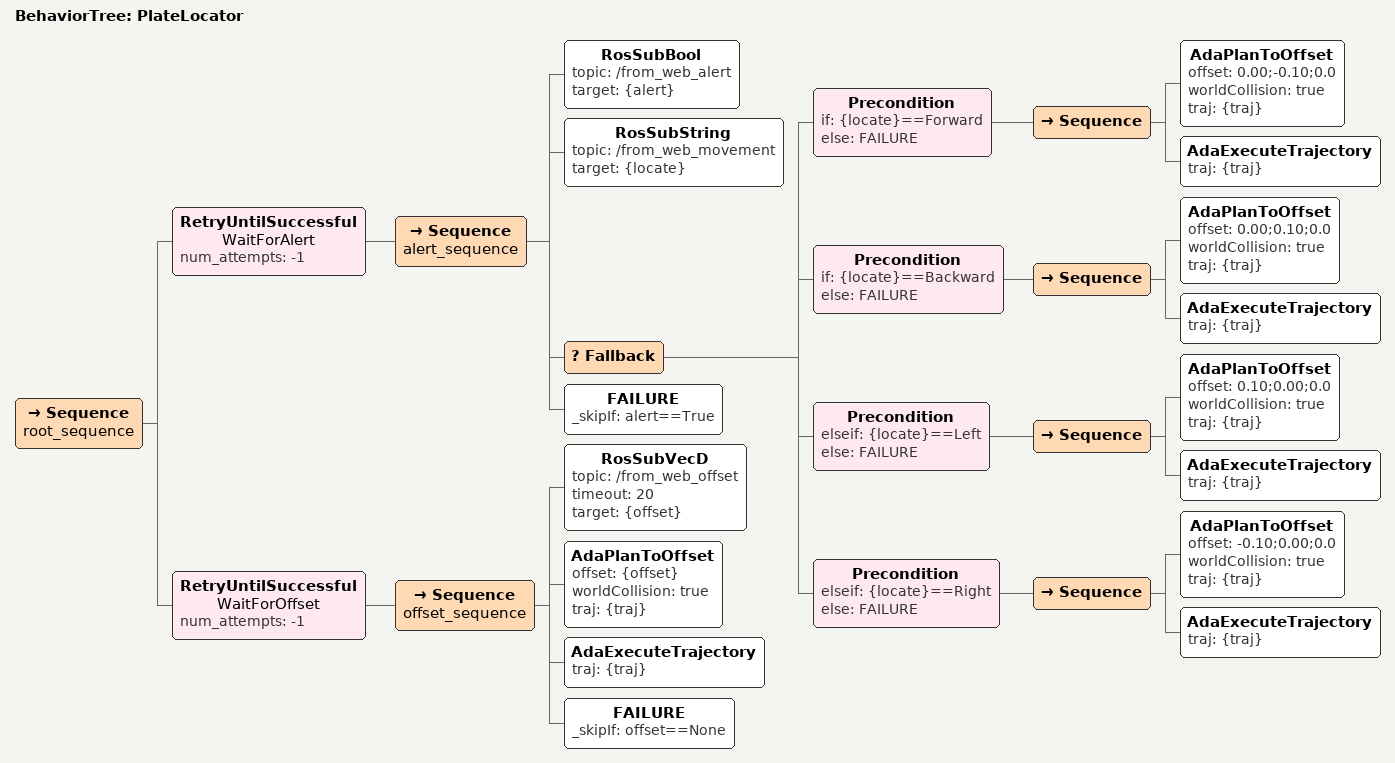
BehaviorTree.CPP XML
<root BTCPP_format="4" main_tree_to_execute="PlateLocator" >
  <!-- Subtree Includes -->
  <include path="./helpers.xml" />

  <!-- Moving robot to locate plate -->
  <BehaviorTree ID="PlateLocator">
    <Sequence name="root_sequence">

      <RetryUntilSuccessful name="WaitForAlert" num_attempts="-1">
        <Sequence name="alert_sequence">
          <RosSubBool topic="/from_web_alert" target="{alert}" />
          <RosSubString topic="/from_web_movement" target="{locate}" />
          <Fallback>
            <Precondition if="{locate}==Forward" else="FAILURE">
              <Sequence>
                <!-- Go to forward: -10 cm-->
                <AdaPlanToOffset offset="0.00;-0.10;0.0" worldCollision="true" traj="{traj}" />
                <AdaExecuteTrajectory traj="{traj}" />
              </Sequence>
            </Precondition>
            <Precondition if="{locate}==Backward" else="FAILURE">
              <Sequence>
                <!-- Go to forward: -10 cm-->
                <AdaPlanToOffset offset="0.00;0.10;0.0" worldCollision="true" traj="{traj}" />
                <AdaExecuteTrajectory traj="{traj}" />
              </Sequence>
            </Precondition>
            <Precondition elseif="{locate}==Left" else="FAILURE">
              <Sequence>
                <!-- Go to left: 10 cm -->
                <AdaPlanToOffset offset="0.10;0.00;0.0" worldCollision="true" traj="{traj}" />
                <AdaExecuteTrajectory traj="{traj}" />
              </Sequence>
            </Precondition>
            <Precondition elseif="{locate}==Right" else="FAILURE">
              <Sequence>
                <!-- Go to right: 10 cm -->
                <AdaPlanToOffset offset="-0.10;0.00;0.0" worldCollision="true" traj="{traj}" />
                <AdaExecuteTrajectory traj="{traj}" />
              </Sequence>
            </Precondition>
          </Fallback>
          <FAILURE _skipIf="alert==True"/>
        </Sequence>
      </RetryUntilSuccessful>

      <RetryUntilSuccessful name="WaitForOffset" num_attempts="-1">
        <Sequence name="offset_sequence">
          <RosSubVecD topic="/from_web_offset" timeout="20" target="{offset}" />
          <AdaPlanToOffset offset="{offset}" worldCollision="true" traj="{traj}" />
          <AdaExecuteTrajectory traj="{traj}" />
          <!--fix it?-->>
          <FAILURE _skipIf="offset==None" />
        </Sequence>
      </RetryUntilSuccessful>

    </Sequence>
  </BehaviorTree>
</root>
